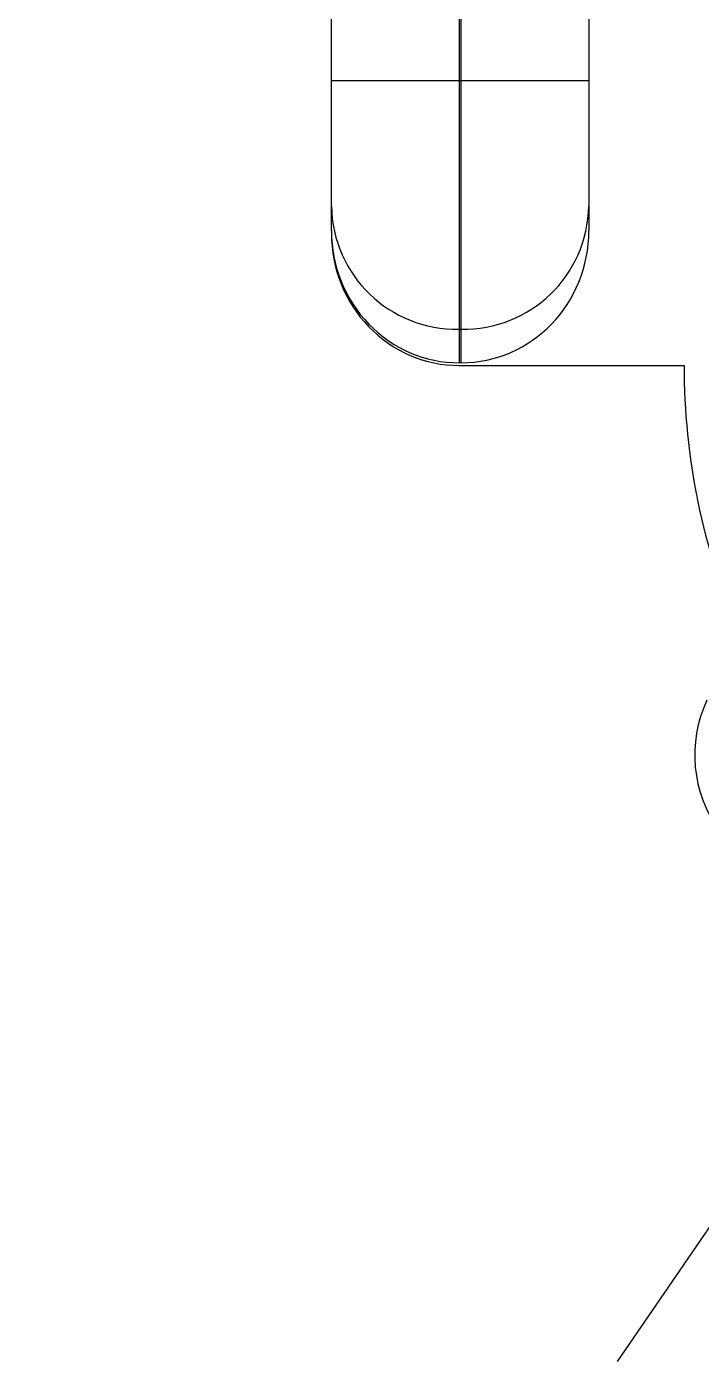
# Model space of a CAD drawing. Header units: millimetres. Extents: x 12 to 854, y 4 to 555.
# Drawn here: x 158.14 to 163.69, y 242.33 to 253.34 of the extents above; entities that cross this region are included whole.
import ezdxf

# ---------------------------------------------------------------- set-up
doc = ezdxf.new("R2010")
doc.units = ezdxf.units.MM
doc.linetypes.add('CENTER', pattern=[10.16, 6.35, -1.27, 1.27, -1.27])
doc.layers.add('DEFAULT_1', color=7, linetype='CENTER')
doc.dimstyles.new('SLDDIMSTYLE1', dxfattribs={"dimtxt": 0.18, "dimasz": 3.556, "dimexe": 0, "dimexo": 0.0625, "dimgap": 0, "dimtad": 0, "dimtih": 1, "dimtoh": 1, "dimdec": 0, "dimrnd": 1e-09, "dimzin": 0, "dimdsep": 46, "dimtxsty": 'Standard', "dimsah": 1, "dimcen": 0.09, "dimadec": 0, "dimazin": 0, "dimtfac": 3.556, "dimtdec": 0, "dimtofl": 0, "dimtmove": 0, "dimatfit": 3, "dimfxl": 1, "dimfrac": 2, "dimtolj": 1, "dimtzin": 0, "dimarcsym": 0})

msp = doc.modelspace()

# ---------------------------------------------------------------- linework, layer by layer
at = {"color": 7, "linetype": 'Continuous', "lineweight": 25}
for p, q in [((160.648, 252.898), (160.648, 256.907)), ((161.698, 256.907), (161.698, 252.898)), ((161.715, 252.898), (161.715, 256.907)), ((162.764, 256.907), (162.764, 252.898)), ((161.698, 252.898), (160.648, 252.898)), ((160.648, 251.867), (160.648, 252.898)), ((161.698, 252.898), (161.698, 250.853)), ((161.698, 252.898), (161.715, 252.898)), ((162.764, 252.898), (161.715, 252.898)), ((161.715, 250.853), (161.715, 252.898)), ((162.764, 252.898), (162.764, 251.867)), ((160.648, 251.666), (160.648, 251.867)), ((162.764, 251.867), (162.764, 251.666)), ((160.648, 251.666), (160.648, 251.644)), ((161.715, 250.853), (161.698, 250.853)), ((161.698, 250.853), (161.698, 250.579)), ((161.715, 250.579), (161.715, 250.853)), ((161.715, 250.579), (161.698, 250.579)), ((161.698, 250.557), (163.548, 250.557))]:
    msp.add_line(p, q, dxfattribs=at)
for centre, radius, start, end in [((161.68, 251.886), 1.032, 181.0102, 270.9758), ((161.732, 251.886), 1.032, 269.0242, 358.9898), ((169.114, 250.557), 5.567, 180, 203.223), ((164.693, 247.352), 1.058, 154.759, 215.9336)]:
    msp.add_arc(centre, radius, start, end, dxfattribs=at)
for centre, major_axis, start_param, end_param in [((161.698, 251.666), (0, 1.087), 1.570796, 3.141593), ((161.715, 251.666), (0, -1.087), 0, 1.570796), ((161.698, 251.644), (0, 1.087), 1.570796, 3.141593)]:
    msp.add_ellipse(centre, major_axis=major_axis, ratio=0.965926, start_param=start_param, end_param=end_param, dxfattribs=at)

# ---------------------------------------------------------------- leaders
at = {"layer": 'DEFAULT_1'}
msp.add_leader([(166.582, 247.605), (138.528, 206.593)], dimstyle='SLDDIMSTYLE1', dxfattribs=at)

doc.saveas('drawing.dxf')
